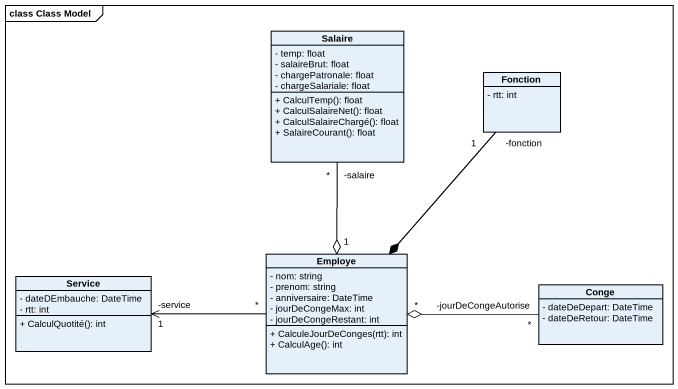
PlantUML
@startuml
mainframe class Class Model
hide circle
hide empty members
skinparam classAttributeIconSize 0
class Salaire {
  - temp: float
  - salaireBrut: float
  - chargePatronale: float
  - chargeSalariale: float
  + CalculTemp(): float
  + CalculSalaireNet(): float
  + CalculSalaireChargé(): float
  + SalaireCourant(): float
}
class Fonction {
  - rtt: int
}
class Employe {
  - nom: string
  - prenom: string
  - anniversaire: DateTime
  - jourDeCongeMax: int
  - jourDeCongeRestant: int
  + CalculeJourDeConges(rtt): int
  + CalculAge(): int
}
class Service {
  - dateDEmbauche: DateTime
  - rtt: int
  + CalculQuotité(): int
}
class Conge {
  - dateDeDepart: DateTime
  - dateDeRetour: DateTime
}
Employe "1" o-up- "-salaire\n*" Salaire
Employe *-up- "-fonction\n1" Fonction
Employe "*" o-right- "-jourDeCongeAutorise\n*" Conge
Service "-service\n1" <-right- "*" Employe
@enduml
